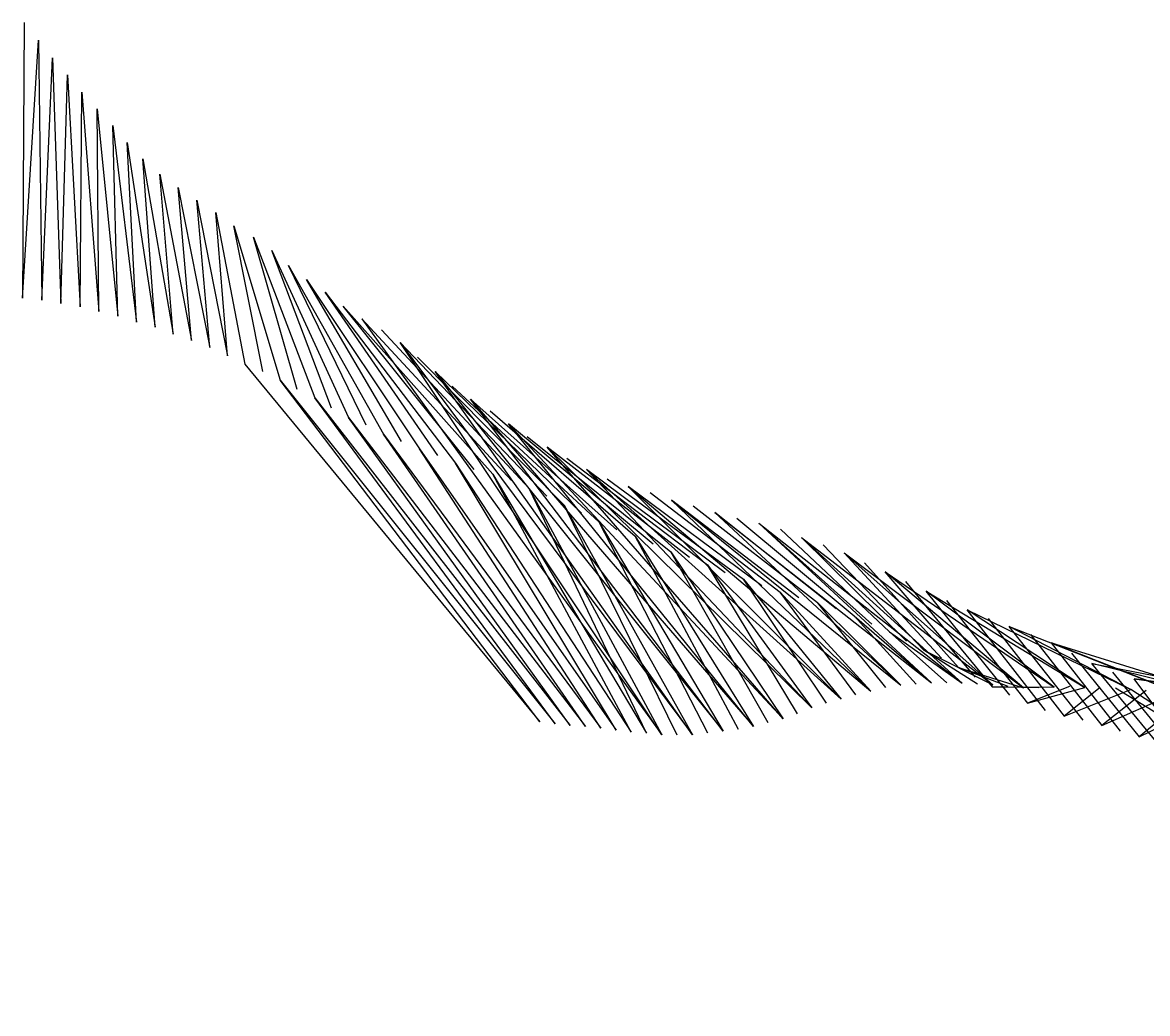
# Model space of a CAD drawing. Header units: metres. Extents: x -465 to 475, y -409 to 494.
# Drawn here: x -464.7 to -359.1, y 129.4 to 222.4 of the extents above; entities that cross this region are included whole.
import ezdxf

# ---------------------------------------------------------------- set-up
doc = ezdxf.new("R2010")
doc.units = ezdxf.units.M

msp = doc.modelspace()

# ---------------------------------------------------------------- linework, layer by layer
for p, q in [((-464.53, 222.36, -606.22), (-464.7, 196.51, -606.22)), ((-464.7, 196.51, -606.22), (-463.2, 220.7, -606.22)), ((-463.2, 220.7, -606.22), (-462.89, 196.3, -606.22)), ((-462.89, 196.3, -606.22), (-461.88, 219.04, -606.22)), ((-461.88, 219.04, -606.22), (-461.09, 196, -606.22)), ((-461.09, 196, -606.22), (-460.47, 217.45, -606.22)), ((-460.47, 217.45, -606.22), (-459.29, 195.69, -606.22)), ((-459.29, 195.69, -606.22), (-459.13, 215.81, -606.22)), ((-459.13, 215.81, -606.22), (-457.52, 195.23, -606.22)), ((-457.68, 214.26, -606.22), (-455.75, 194.8, -606.22)), ((-457.52, 195.23, -606.22), (-457.68, 214.26, -606.22)), ((-456.23, 212.7, -606.22), (-454.01, 194.25, -606.22)), ((-455.75, 194.8, -606.22), (-456.23, 212.7, -606.22)), ((-454.86, 211.09, -606.22), (-452.25, 193.76, -606.22)), ((-454.01, 194.25, -606.22), (-454.86, 211.09, -606.22)), ((-453.39, 209.56, -606.22), (-450.54, 193.12, -606.22)), ((-452.25, 193.76, -606.22), (-453.39, 209.56, -606.22)), ((-451.81, 208.14, -606.22), (-448.83, 192.51, -606.22)), ((-450.54, 193.12, -606.22), (-451.81, 208.14, -606.22)), ((-450.1, 206.88, -606.22), (-447.12, 191.86, -606.22)), ((-448.83, 192.51, -606.22), (-450.1, 206.88, -606.22)), ((-448.34, 205.69, -606.22), (-445.46, 191.1, -606.22)), ((-447.12, 191.86, -606.22), (-448.34, 205.69, -606.22)), ((-446.56, 204.54, -606.22), (-443.82, 190.31, -606.22)), ((-445.46, 191.1, -606.22), (-446.56, 204.54, -606.22)), ((-444.85, 203.29, -606.22), (-440.5, 188.8, -606.22)), ((-442.13, 189.62, -606.22), (-444.85, 203.29, -606.22)), ((-443.02, 202.21, -606.22), (-437.25, 187.14, -606.22)), ((-438.9, 187.92, -606.22), (-443.02, 202.21, -606.22)), ((-441.3, 200.96, -606.22), (-434.1, 185.31, -606.22)), ((-435.69, 186.19, -606.22), (-441.3, 200.96, -606.22)), ((-439.72, 199.55, -606.22), (-430.8, 183.75, -606.22)), ((-432.43, 184.57, -606.22), (-439.72, 199.55, -606.22)), ((-438.03, 198.26, -606.22), (-427.43, 182.35, -606.22)), ((-429.12, 183.05, -606.22), (-438.03, 198.26, -606.22)), ((-436.29, 197.06, -606.22), (-424.04, 181.01, -606.22)), ((-425.71, 181.74, -606.22), (-436.29, 197.06, -606.22)), ((-434.6, 195.76, -606.22), (-420.54, 179.99, -606.22)), ((-422.31, 180.43, -606.22), (-434.6, 195.76, -606.22)), ((-432.85, 194.57, -606.22), (-404.68, 155.52, -606.22)), ((-418.81, 179.4, -606.22), (-432.85, 194.57, -606.22)), ((-431, 193.52, -606.22), (-417.15, 178.64, -606.22)), ((-429.25, 192.33, -606.22), (-401.8, 155.53, -606.22)), ((-404.68, 155.52, -606.22), (-429.25, 192.33, -606.22)), ((-415.47, 177.93, -606.22), (-429.25, 192.33, -606.22)), ((-443.82, 190.31, -606.22), (-416.14, 156.75, -606.22)), ((-427.61, 190.97, -606.22), (-413.86, 177.07, -606.22)), ((-425.97, 189.63, -606.22), (-398.94, 155.87, -606.22)), ((-401.8, 155.53, -606.22), (-425.97, 189.63, -606.22)), ((-412.21, 176.31, -606.22), (-425.97, 189.63, -606.22)), ((-440.5, 188.8, -606.22), (-414.71, 156.55, -606.22)), ((-416.14, 156.75, -606.22), (-440.5, 188.8, -606.22)), ((-424.36, 188.25, -606.22), (-410.58, 175.48, -606.22)), ((-437.25, 187.14, -606.22), (-413.28, 156.39, -606.22)), ((-414.71, 156.55, -606.22), (-437.25, 187.14, -606.22)), ((-422.63, 187.02, -606.22), (-396.09, 156.3, -606.22)), ((-398.94, 155.87, -606.22), (-422.63, 187.02, -606.22)), ((-408.9, 174.77, -606.22), (-422.63, 187.02, -606.22)), ((-420.81, 185.93, -606.22), (-407.18, 174.15, -606.22)), ((-434.1, 185.31, -606.22), (-411.84, 156.32, -606.22)), ((-413.28, 156.39, -606.22), (-434.1, 185.31, -606.22)), ((-430.8, 183.75, -606.22), (-410.41, 156.15, -606.22)), ((-411.84, 156.32, -606.22), (-430.8, 183.75, -606.22)), ((-419.08, 184.7, -606.22), (-393.29, 157.02, -606.22)), ((-396.09, 156.3, -606.22), (-419.08, 184.7, -606.22)), ((-405.51, 173.42, -606.22), (-419.08, 184.7, -606.22)), ((-417.32, 183.52, -606.22), (-403.83, 172.71, -606.22)), ((-427.43, 182.35, -606.22), (-408.98, 155.95, -606.22)), ((-410.41, 156.15, -606.22), (-427.43, 182.35, -606.22)), ((-415.45, 182.51, -606.22), (-390.6, 158.05, -606.22)), ((-393.29, 157.02, -606.22), (-415.45, 182.51, -606.22)), ((-402.1, 172.16, -606.22), (-415.45, 182.51, -606.22)), ((-424.04, 181.01, -606.22), (-407.55, 155.79, -606.22)), ((-408.98, 155.95, -606.22), (-424.04, 181.01, -606.22)), ((-413.59, 181.48, -606.22), (-400.41, 171.46, -606.22)), ((-420.54, 179.99, -606.22), (-406.11, 155.67, -606.22)), ((-407.55, 155.79, -606.22), (-420.54, 179.99, -606.22)), ((-411.76, 180.41, -606.22), (-387.84, 158.87, -606.22)), ((-390.6, 158.05, -606.22), (-411.76, 180.41, -606.22)), ((-398.73, 170.74, -606.22), (-411.76, 180.41, -606.22)), ((-409.83, 179.53, -606.22), (-397.02, 170.12, -606.22)), ((-417.15, 178.64, -606.22), (-404.68, 155.52, -606.22)), ((-406.11, 155.67, -606.22), (-417.15, 178.64, -606.22)), ((-407.83, 178.81, -606.22), (-385.06, 159.63, -606.22)), ((-387.84, 158.87, -606.22), (-407.83, 178.81, -606.22)), ((-395.31, 169.49, -606.22), (-407.83, 178.81, -606.22)), ((-405.78, 178.26, -606.22), (-393.58, 168.9, -606.22)), ((-403.79, 177.53, -606.22), (-382.24, 160.19, -606.22)), ((-385.06, 159.63, -606.22), (-403.79, 177.53, -606.22)), ((-391.84, 168.37, -606.22), (-403.79, 177.53, -606.22)), ((-413.86, 177.07, -606.22), (-401.8, 155.53, -606.22)), ((-403.24, 155.48, -606.22), (-413.86, 177.07, -606.22)), ((-401.74, 177, -606.22), (-390.06, 167.93, -606.22)), ((-399.71, 176.37, -606.22), (-379.36, 160.4, -606.22)), ((-382.24, 160.19, -606.22), (-399.71, 176.37, -606.22)), ((-388.33, 167.36, -606.22), (-399.71, 176.37, -606.22)), ((-410.58, 175.48, -606.22), (-398.94, 155.87, -606.22)), ((-400.37, 155.69, -606.22), (-410.58, 175.48, -606.22)), ((-397.65, 175.86, -606.22), (-386.63, 166.7, -606.22)), ((-395.58, 175.39, -606.22), (-376.48, 160.36, -606.22)), ((-379.36, 160.4, -606.22), (-395.58, 175.39, -606.22)), ((-384.98, 165.92, -606.22), (-395.58, 175.39, -606.22)), ((-393.54, 174.81, -606.22), (-383.31, 165.18, -606.22)), ((-407.18, 174.15, -606.22), (-396.09, 156.3, -606.22)), ((-397.5, 156.04, -606.22), (-407.18, 174.15, -606.22)), ((-391.57, 174.03, -606.22), (-373.6, 160.22, -606.22)), ((-376.48, 160.36, -606.22), (-391.57, 174.03, -606.22)), ((-381.71, 164.31, -606.22), (-391.57, 174.03, -606.22)), ((-389.55, 173.36, -606.22), (-380.09, 163.47, -606.22)), ((-403.83, 172.71, -606.22), (-393.29, 157.02, -606.22)), ((-394.69, 156.65, -606.22), (-403.83, 172.71, -606.22)), ((-387.58, 172.59, -606.22), (-370.73, 159.95, -606.22)), ((-373.6, 160.22, -606.22), (-387.58, 172.59, -606.22)), ((-378.43, 162.73, -606.22), (-387.58, 172.59, -606.22)), ((-400.41, 171.46, -606.22), (-390.6, 158.05, -606.22)), ((-391.94, 157.51, -606.22), (-400.41, 171.46, -606.22)), ((-385.67, 171.66, -606.22), (-376.83, 161.85, -606.22)), ((-397.02, 170.12, -606.22), (-387.84, 158.87, -606.22)), ((-389.23, 158.5, -606.22), (-397.02, 170.12, -606.22)), ((-383.71, 170.83, -606.22), (-367.85, 159.99, -606.22)), ((-370.73, 159.95, -606.22), (-383.71, 170.83, -606.22)), ((-375.25, 160.93, -606.22), (-383.71, 170.83, -606.22)), ((-381.8, 169.9, -606.22), (-373.67, 160.02, -606.22)), ((-379.88, 169, -606.22), (-364.97, 159.98, -606.22)), ((-367.85, 159.99, -606.22), (-379.88, 169, -606.22)), ((-372.02, 159.25, -606.22), (-379.88, 169, -606.22)), ((-393.58, 168.9, -606.22), (-385.06, 159.63, -606.22)), ((-386.46, 159.29, -606.22), (-393.58, 168.9, -606.22)), ((-390.06, 167.93, -606.22), (-382.24, 160.19, -606.22)), ((-383.66, 159.98, -606.22), (-390.06, 167.93, -606.22)), ((-377.95, 168.12, -606.22), (-370.35, 158.5, -606.22)), ((-376.01, 167.26, -606.22), (-360.65, 159.79, -606.22)), ((-364.97, 159.98, -606.22), (-376.01, 167.26, -606.22)), ((-368.66, 157.82, -606.22), (-376.01, 167.26, -606.22)), ((-386.63, 166.7, -606.22), (-379.36, 160.4, -606.22)), ((-380.8, 160.29, -606.22), (-386.63, 166.7, -606.22)), ((-374.06, 166.43, -606.22), (-366.92, 157.28, -606.22)), ((-383.31, 165.18, -606.22), (-376.48, 160.36, -606.22)), ((-377.92, 160.39, -606.22), (-383.31, 165.18, -606.22)), ((-372.07, 165.7, -606.22), (-356.34, 159.51, -606.22)), ((-360.65, 159.79, -606.22), (-372.07, 165.7, -606.22)), ((-365.13, 156.9, -606.22), (-372.07, 165.7, -606.22)), ((-370.08, 164.95, -606.22), (-363.38, 156.4, -606.22)), ((-368.11, 164.15, -606.22), (-352.03, 159.18, -606.22)), ((-356.34, 159.51, -606.22), (-368.11, 164.15, -606.22)), ((-361.64, 155.86, -606.22), (-368.11, 164.15, -606.22)), ((-380.09, 163.47, -606.22), (-373.6, 160.22, -606.22)), ((-375.04, 160.27, -606.22), (-380.09, 163.47, -606.22)), ((-366.22, 163.2, -606.22), (-359.89, 155.33, -606.22)), ((-376.83, 161.85, -606.22), (-370.73, 159.95, -606.22)), ((-372.17, 160.06, -606.22), (-376.83, 161.85, -606.22)), ((-364.33, 162.23, -606.22), (-347.71, 159.02, -606.22)), ((-352.03, 159.18, -606.22), (-364.33, 162.23, -606.22)), ((-358.16, 154.75, -606.22), (-364.33, 162.23, -606.22)), ((-362.37, 161.41, -606.22), (-356.45, 154.13, -606.22)), ((-360.34, 160.78, -606.22), (-343.41, 158.5, -606.22)), ((-347.71, 159.02, -606.22), (-360.34, 160.78, -606.22)), ((-354.8, 153.34, -606.22), (-360.34, 160.78, -606.22)), ((-373.67, 160.02, -606.22), (-367.85, 159.99, -606.22)), ((-369.29, 159.95, -606.22), (-373.67, 160.02, -606.22)), ((-366.41, 160.05, -606.22), (-370.35, 158.5, -606.22)), ((-370.35, 158.5, -606.22), (-364.97, 159.98, -606.22)), ((-363.53, 159.96, -606.22), (-366.92, 157.28, -606.22)), ((-366.92, 157.28, -606.22), (-360.65, 159.79, -606.22)), ((-359.21, 159.68, -606.22), (-363.38, 156.4, -606.22)), ((-363.38, 156.4, -606.22), (-356.34, 159.51, -606.22)), ((-362.09, 159.92, -606.22), (-313.88, 130.6, -606.22)), ((-314.28, 129.38, -606.22), (-360.65, 159.79, -606.22)), ((-354.9, 159.45, -606.22), (-359.89, 155.33, -606.22)), ((-359.89, 155.33, -606.22), (-352.03, 159.18, -606.22))]:
    msp.add_line(p, q)

doc.saveas('drawing.dxf')
